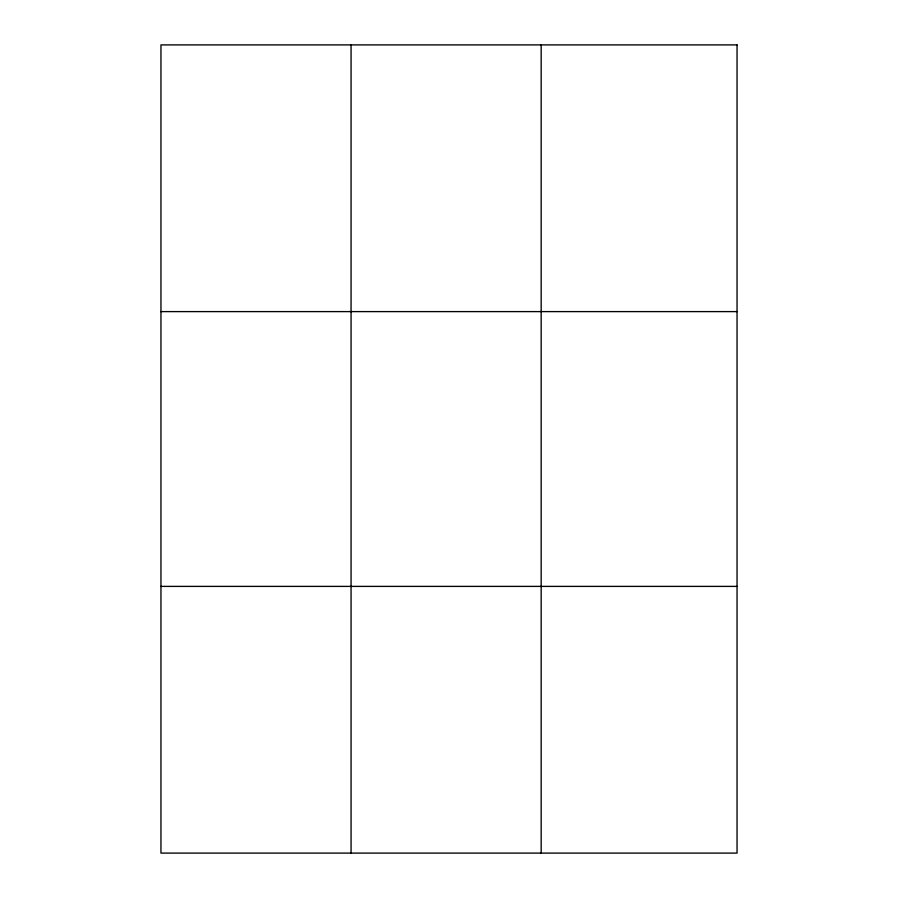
<?xml version="1.0" encoding="UTF-8"?>
<svg xmlns="http://www.w3.org/2000/svg" width="898" height="898" viewBox="0 0 898 898"><rect width="100%" height="100%" fill="white"/><g stroke="black" fill="none" stroke-linecap="round" stroke-linejoin="round"><path stroke-width="1.35" d="M351.062 853.1L351.062 44.9M541.168 853.1L541.168 44.9M160.955 311.606L737.045 311.606M160.955 586.394L737.045 586.394M737.045 44.9L737.045 853.1L160.955 853.1L160.955 44.9L737.045 44.9"/></g></svg>
